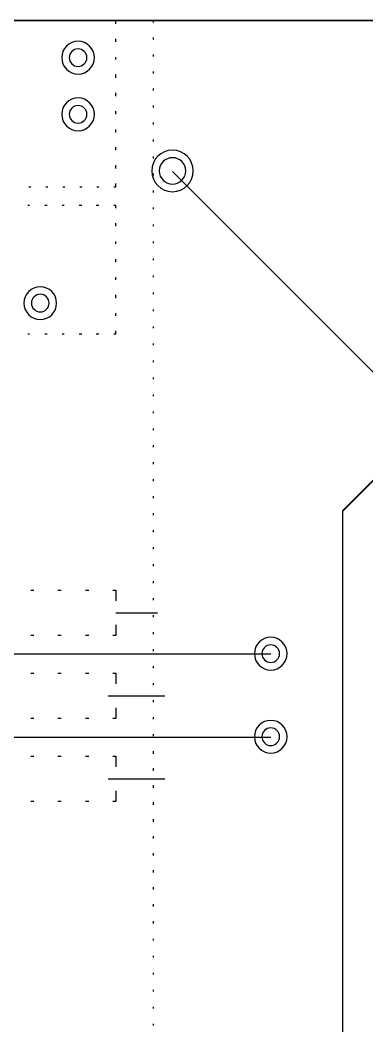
# Model space of a CAD drawing. Extents: x 82 to 212, y 79 to 137.
# Drawn here: x 125.31 to 136.97, y 103.24 to 137.07 of the extents above; entities that cross this region are included whole.
import ezdxf

# ---------------------------------------------------------------- set-up
doc = ezdxf.new("R2010")
doc.units = 0
for name, color, linetype in [('Circuit_2013-04-18', 7, 'CONTINUOUS'), ('Circuit_2013-08-08', 7, 'CONTINUOUS'), ('Cutout', 7, 'CONTINUOUS')]:
    doc.layers.add(name, color=color, linetype=linetype)

msp = doc.modelspace()

# ---------------------------------------------------------------- linework, layer by layer
at = {"layer": 'Circuit_2013-04-18', "color": 7}
for points in [[(83.467222, 137.054167), (210.424889, 137.054167)], [(127.557389, 135.805333), (127.557389, 135.805333)], [(127.811389, 135.805333), (127.811389, 135.805333)], [(127.557389, 133.900333), (127.557389, 133.900333)], [(127.811389, 133.900333), (127.811389, 133.900333)], [(130.880556, 131.995333), (130.880556, 131.995333)], [(131.134556, 131.995333), (131.134556, 131.995333)], [(126.287389, 127.550333), (126.287389, 127.550333)], [(126.541389, 127.550333), (126.541389, 127.550333)], [(134.034389, 115.7605), (134.034389, 115.7605)], [(134.288389, 115.7605), (134.288389, 115.7605)], [(134.034389, 112.9665), (134.034389, 112.9665)], [(134.288389, 112.9665), (134.288389, 112.9665)]]:
    msp.add_lwpolyline(points, dxfattribs=at)
at = {"layer": 'Circuit_2013-04-18', "color": 5}
for points in [[(125.673556, 137.054167), (125.610056, 137.054167)], [(126.245056, 137.054167), (126.181556, 137.054167)], [(126.816556, 137.054167), (126.753056, 137.054167)], [(127.388056, 137.054167), (127.324556, 137.054167)], [(127.959556, 137.054167), (127.896056, 137.054167)], [(128.531056, 136.948333), (128.531056, 137.054167), (128.467556, 137.054167)], [(129.801056, 136.990667), (129.801056, 137.054167), (129.864556, 137.054167)], [(130.372556, 137.054167), (130.436056, 137.054167)], [(130.944056, 137.054167), (131.007556, 137.054167)], [(131.515556, 137.054167), (131.579056, 137.054167)], [(132.087056, 137.054167), (132.171722, 137.054167)], [(132.679722, 137.054167), (132.743222, 137.054167)], [(133.251222, 137.054167), (133.314722, 137.054167)], [(133.822722, 137.054167), (133.886222, 137.054167)], [(134.394222, 137.054167), (134.457722, 137.054167)], [(134.965722, 137.054167), (135.029222, 137.054167)], [(135.537222, 137.054167), (135.600722, 137.054167)], [(136.108722, 137.054167), (136.172222, 137.054167)], [(136.680222, 137.054167), (136.743722, 137.054167)], [(128.531056, 136.3345), (128.531056, 136.440333)], [(129.801056, 136.419167), (129.801056, 136.482667)], [(128.531056, 135.741833), (128.531056, 135.8265)], [(129.801056, 135.847667), (129.801056, 135.911167)], [(129.801056, 135.276167), (129.801056, 135.339667)], [(128.531056, 135.128), (128.531056, 135.233833)], [(129.801056, 134.704667), (129.801056, 134.768167)], [(128.531056, 134.514167), (128.531056, 134.62)], [(128.531056, 133.900333), (128.531056, 134.006167)], [(129.801056, 134.133167), (129.801056, 134.196667)], [(129.801056, 133.561667), (129.801056, 133.625167)], [(128.531056, 133.2865), (128.531056, 133.392333)], [(129.801056, 132.990167), (129.801056, 133.053667)], [(128.531056, 132.693833), (128.531056, 132.7785)], [(129.801056, 132.418667), (129.801056, 132.482167)], [(128.531056, 132.08), (128.531056, 132.185833)], [(130.436056, 131.974167), (138.945056, 123.465167), (138.945056, 123.338167), (136.151056, 120.544167)], [(129.801056, 131.847167), (129.801056, 131.910667)], [(125.610056, 131.466167), (125.673556, 131.466167)], [(126.181556, 131.466167), (126.245056, 131.466167)], [(126.753056, 131.466167), (126.816556, 131.466167)], [(127.324556, 131.466167), (127.388056, 131.466167)], [(127.896056, 131.466167), (127.959556, 131.466167)], [(128.467556, 131.466167), (128.531056, 131.466167), (128.531056, 131.572)], [(129.801056, 131.275667), (129.801056, 131.339167)], [(125.631222, 130.831167), (125.567722, 130.831167)], [(126.223889, 130.831167), (126.139222, 130.831167)], [(126.795389, 130.831167), (126.731889, 130.831167)], [(127.388056, 130.831167), (127.303389, 130.831167)], [(127.959556, 130.831167), (127.874889, 130.831167)], [(128.531056, 130.7465), (128.531056, 130.831167), (128.467556, 130.831167)], [(129.801056, 130.704167), (129.801056, 130.767667)], [(128.531056, 130.132667), (128.531056, 130.2385)], [(129.801056, 130.132667), (129.801056, 130.196167)], [(128.531056, 129.54), (128.531056, 129.624667)], [(129.801056, 129.561167), (129.801056, 129.624667)], [(128.531056, 128.926167), (128.531056, 129.032)], [(129.801056, 128.989667), (129.801056, 129.053167)], [(128.531056, 128.3335), (128.531056, 128.418167)], [(129.801056, 128.418167), (129.801056, 128.481667)], [(129.801056, 127.846667), (129.801056, 127.910167)], [(128.531056, 127.719667), (128.531056, 127.8255)], [(128.531056, 127.127), (128.531056, 127.211667)], [(129.801056, 127.275167), (129.801056, 127.338667)], [(128.467556, 126.513167), (128.531056, 126.513167), (128.531056, 126.619)], [(129.801056, 126.703667), (129.801056, 126.767167)], [(156.238222, 126.661333), (142.268222, 126.661333), (136.151056, 120.544167), (136.151056, 95.419333)], [(125.567722, 126.513167), (125.631222, 126.513167)], [(126.139222, 126.513167), (126.223889, 126.513167)], [(126.731889, 126.513167), (126.795389, 126.513167)], [(127.303389, 126.513167), (127.388056, 126.513167)], [(127.874889, 126.513167), (127.959556, 126.513167)], [(129.801056, 126.132167), (129.801056, 126.195667)], [(129.801056, 125.560667), (129.801056, 125.624167)], [(129.801056, 124.989167), (129.801056, 125.052667)], [(129.801056, 124.417667), (129.801056, 124.481167)], [(129.801056, 123.846167), (129.801056, 123.909667)], [(129.801056, 123.274667), (129.801056, 123.338167)], [(129.801056, 122.703167), (129.801056, 122.766667)], [(129.801056, 122.131667), (129.801056, 122.195167)], [(129.801056, 121.560167), (129.801056, 121.623667)], [(129.801056, 120.988667), (129.801056, 121.052167)], [(129.801056, 120.417167), (129.801056, 120.480667)], [(129.801056, 119.845667), (129.801056, 119.909167)], [(129.801056, 119.274167), (129.801056, 119.337667)], [(129.801056, 118.702667), (129.801056, 118.766167)], [(129.801056, 118.131167), (129.801056, 118.194667)], [(125.673556, 117.898333), (125.779389, 117.898333)], [(126.583722, 117.898333), (126.689556, 117.898333)], [(127.515056, 117.898333), (127.620889, 117.898333)], [(128.425222, 117.898333), (128.531056, 117.898333), (128.531056, 117.5385)], [(129.801056, 117.559667), (129.801056, 117.623167)], [(128.531056, 117.136333), (129.928056, 117.136333)], [(129.801056, 116.988167), (129.801056, 117.051667)], [(128.531056, 116.713), (128.531056, 116.374333), (128.425222, 116.374333)], [(125.779389, 116.374333), (125.673556, 116.374333)], [(126.689556, 116.374333), (126.583722, 116.374333)], [(127.620889, 116.374333), (127.515056, 116.374333)], [(129.801056, 116.416667), (129.801056, 116.480167)], [(133.738056, 115.739333), (87.404222, 115.739333), (85.626222, 113.961333), (85.626222, 111.675333), (85.626222, 108.839)], [(129.801056, 115.845167), (129.801056, 115.908667)], [(125.673556, 115.104333), (125.779389, 115.104333)], [(126.583722, 115.104333), (126.689556, 115.104333)], [(127.515056, 115.104333), (127.620889, 115.104333)], [(128.425222, 115.104333), (128.531056, 115.104333), (128.531056, 114.7445)], [(129.801056, 115.273667), (129.801056, 115.337167)], [(129.801056, 114.702167), (129.801056, 114.765667)], [(128.277056, 114.342333), (130.182056, 114.342333)], [(129.801056, 114.130667), (129.801056, 114.194167)], [(128.531056, 113.940167), (128.531056, 113.580333), (128.425222, 113.580333)], [(125.779389, 113.580333), (125.673556, 113.580333)], [(126.689556, 113.580333), (126.583722, 113.580333)], [(127.620889, 113.580333), (127.515056, 113.580333)], [(129.801056, 113.559167), (129.801056, 113.622667)], [(129.801056, 112.987667), (129.801056, 113.051167)], [(133.738056, 112.945333), (89.182222, 112.945333)], [(125.673556, 112.310333), (125.779389, 112.310333)], [(126.583722, 112.310333), (126.689556, 112.310333)], [(127.515056, 112.310333), (127.620889, 112.310333)], [(128.425222, 112.310333), (128.531056, 112.310333), (128.531056, 111.9505)], [(129.801056, 112.395), (129.801056, 112.479667)], [(129.801056, 111.8235), (129.801056, 111.908167)], [(128.277056, 111.548333), (130.182056, 111.548333)], [(129.801056, 111.252), (129.801056, 111.336667)], [(128.531056, 111.146167), (128.531056, 110.786333), (128.425222, 110.786333)], [(125.779389, 110.786333), (125.673556, 110.786333)], [(126.689556, 110.786333), (126.583722, 110.786333)], [(127.620889, 110.786333), (127.515056, 110.786333)], [(129.801056, 110.6805), (129.801056, 110.744)], [(129.801056, 110.109), (129.801056, 110.1725)], [(129.801056, 109.5375), (129.801056, 109.601)], [(129.801056, 108.966), (129.801056, 109.0295)], [(129.801056, 108.3945), (129.801056, 108.458)], [(129.801056, 107.823), (129.801056, 107.8865)], [(129.801056, 107.2515), (129.801056, 107.315)], [(129.801056, 106.68), (129.801056, 106.7435)], [(129.801056, 106.1085), (129.801056, 106.172)], [(129.801056, 105.537), (129.801056, 105.6005)], [(129.801056, 104.9655), (129.801056, 105.029)], [(129.801056, 104.394), (129.801056, 104.4575)], [(129.801056, 103.8225), (129.801056, 103.886)], [(129.801056, 103.251), (129.801056, 103.3145)]]:
    msp.add_lwpolyline(points, dxfattribs=at)
at = {"layer": 'Circuit_2013-04-18', "color": 7}
for points in [[(127.261056, 136.355667), (126.957114, 136.355667), (126.710722, 136.109273), (126.710722, 135.805333)], [(127.811389, 135.805333), (127.811389, 136.109273), (127.564995, 136.355667), (127.261056, 136.355667)], [(127.261056, 136.101667), (127.097395, 136.101667), (126.964722, 135.968994), (126.964722, 135.805333)], [(127.557389, 135.805333), (127.557389, 135.968994), (127.424716, 136.101667), (127.261056, 136.101667)], [(126.710722, 135.805333), (126.710722, 135.501391), (126.957114, 135.255), (127.261056, 135.255)], [(126.964722, 135.805333), (126.964722, 135.641673), (127.097395, 135.509), (127.261056, 135.509)], [(127.261056, 135.255), (127.564995, 135.255), (127.811389, 135.501391), (127.811389, 135.805333)], [(127.261056, 135.509), (127.424716, 135.509), (127.557389, 135.641673), (127.557389, 135.805333)], [(127.261056, 134.450667), (126.957114, 134.450667), (126.710722, 134.204273), (126.710722, 133.900333)], [(127.811389, 133.900333), (127.811389, 134.204273), (127.564995, 134.450667), (127.261056, 134.450667)], [(127.261056, 134.196667), (127.097395, 134.196667), (126.964722, 134.063994), (126.964722, 133.900333)], [(127.557389, 133.900333), (127.557389, 134.063994), (127.424716, 134.196667), (127.261056, 134.196667)], [(126.710722, 133.900333), (126.710722, 133.596391), (126.957114, 133.35), (127.261056, 133.35)], [(126.964722, 133.900333), (126.964722, 133.736673), (127.097395, 133.604), (127.261056, 133.604)], [(127.261056, 133.35), (127.564995, 133.35), (127.811389, 133.596391), (127.811389, 133.900333)], [(127.261056, 133.604), (127.424716, 133.604), (127.557389, 133.736673), (127.557389, 133.900333)], [(130.436056, 132.693833), (130.050283, 132.693833), (129.737556, 132.381106), (129.737556, 131.995333)], [(131.134556, 131.995333), (131.134556, 132.381106), (130.821825, 132.693833), (130.436056, 132.693833)], [(130.436056, 132.439833), (130.190565, 132.439833), (129.991556, 132.240824), (129.991556, 131.995333)], [(130.880556, 131.995333), (130.880556, 132.240824), (130.681547, 132.439833), (130.436056, 132.439833)], [(129.737556, 131.995333), (129.737556, 131.609561), (130.050283, 131.296833), (130.436056, 131.296833)], [(129.991556, 131.995333), (129.991556, 131.749842), (130.190565, 131.550833), (130.436056, 131.550833)], [(130.436056, 131.296833), (130.821825, 131.296833), (131.134556, 131.609561), (131.134556, 131.995333)], [(130.436056, 131.550833), (130.681547, 131.550833), (130.880556, 131.749842), (130.880556, 131.995333)], [(125.991056, 128.100667), (125.687114, 128.100667), (125.440722, 127.854273), (125.440722, 127.550333)], [(126.541389, 127.550333), (126.541389, 127.854273), (126.294995, 128.100667), (125.991056, 128.100667)], [(125.440722, 127.550333), (125.440722, 127.246391), (125.687114, 127), (125.991056, 127)], [(125.991056, 127.846667), (125.827395, 127.846667), (125.694722, 127.713994), (125.694722, 127.550333)], [(125.694722, 127.550333), (125.694722, 127.386673), (125.827395, 127.254), (125.991056, 127.254)], [(126.287389, 127.550333), (126.287389, 127.713994), (126.154716, 127.846667), (125.991056, 127.846667)], [(125.991056, 127), (126.294995, 127), (126.541389, 127.246391), (126.541389, 127.550333)], [(125.991056, 127.254), (126.154716, 127.254), (126.287389, 127.386673), (126.287389, 127.550333)], [(133.738056, 116.310833), (133.434114, 116.310833), (133.187722, 116.064442), (133.187722, 115.7605)], [(133.738056, 116.056833), (133.574395, 116.056833), (133.441722, 115.924161), (133.441722, 115.7605)], [(134.288389, 115.7605), (134.288389, 116.064442), (134.041995, 116.310833), (133.738056, 116.310833)], [(134.034389, 115.7605), (134.034389, 115.924161), (133.901716, 116.056833), (133.738056, 116.056833)], [(133.187722, 115.7605), (133.187722, 115.456558), (133.434114, 115.210167), (133.738056, 115.210167)], [(133.441722, 115.7605), (133.441722, 115.596839), (133.574395, 115.464167), (133.738056, 115.464167)], [(133.738056, 115.210167), (134.041995, 115.210167), (134.288389, 115.456558), (134.288389, 115.7605)], [(133.738056, 115.464167), (133.901716, 115.464167), (134.034389, 115.596839), (134.034389, 115.7605)], [(133.738056, 113.516833), (133.434114, 113.516833), (133.187722, 113.270439), (133.187722, 112.9665)], [(134.288389, 112.9665), (134.288389, 113.270439), (134.041995, 113.516833), (133.738056, 113.516833)], [(133.738056, 113.262833), (133.574395, 113.262833), (133.441722, 113.130161), (133.441722, 112.9665)], [(134.034389, 112.9665), (134.034389, 113.130161), (133.901716, 113.262833), (133.738056, 113.262833)], [(133.187722, 112.9665), (133.187722, 112.662558), (133.434114, 112.416167), (133.738056, 112.416167)], [(133.441722, 112.9665), (133.441722, 112.802839), (133.574395, 112.670167), (133.738056, 112.670167)], [(133.738056, 112.416167), (134.041995, 112.416167), (134.288389, 112.662558), (134.288389, 112.9665)], [(133.738056, 112.670167), (133.901716, 112.670167), (134.034389, 112.802839), (134.034389, 112.9665)]]:
    msp.add_open_spline(points, degree=3, dxfattribs=at)
at = {"layer": 'Circuit_2013-08-08', "color": 7}
for points in [[(83.467222, 137.054167), (210.424889, 137.054167)], [(127.557389, 135.805333), (127.557389, 135.805333)], [(127.811389, 135.805333), (127.811389, 135.805333)], [(127.557389, 133.900333), (127.557389, 133.900333)], [(127.811389, 133.900333), (127.811389, 133.900333)], [(130.880556, 131.995333), (130.880556, 131.995333)], [(131.134556, 131.995333), (131.134556, 131.995333)], [(126.287389, 127.550333), (126.287389, 127.550333)], [(126.541389, 127.550333), (126.541389, 127.550333)], [(134.034389, 115.7605), (134.034389, 115.7605)], [(134.288389, 115.7605), (134.288389, 115.7605)], [(134.034389, 112.9665), (134.034389, 112.9665)], [(134.288389, 112.9665), (134.288389, 112.9665)]]:
    msp.add_lwpolyline(points, dxfattribs=at)
at = {"layer": 'Circuit_2013-08-08', "color": 5}
for points in [[(125.673556, 137.054167), (125.610056, 137.054167)], [(126.245056, 137.054167), (126.181556, 137.054167)], [(126.816556, 137.054167), (126.753056, 137.054167)], [(127.388056, 137.054167), (127.324556, 137.054167)], [(127.959556, 137.054167), (127.896056, 137.054167)], [(128.531056, 136.948333), (128.531056, 137.054167), (128.467556, 137.054167)], [(129.801056, 136.990667), (129.801056, 137.054167), (129.864556, 137.054167)], [(130.372556, 137.054167), (130.436056, 137.054167)], [(130.944056, 137.054167), (131.007556, 137.054167)], [(131.515556, 137.054167), (131.579056, 137.054167)], [(132.087056, 137.054167), (132.171722, 137.054167)], [(132.679722, 137.054167), (132.743222, 137.054167)], [(133.251222, 137.054167), (133.314722, 137.054167)], [(133.822722, 137.054167), (133.886222, 137.054167)], [(134.394222, 137.054167), (134.457722, 137.054167)], [(134.965722, 137.054167), (135.029222, 137.054167)], [(135.537222, 137.054167), (135.600722, 137.054167)], [(136.108722, 137.054167), (136.172222, 137.054167)], [(136.680222, 137.054167), (136.743722, 137.054167)], [(128.531056, 136.3345), (128.531056, 136.440333)], [(129.801056, 136.419167), (129.801056, 136.482667)], [(128.531056, 135.741833), (128.531056, 135.8265)], [(129.801056, 135.847667), (129.801056, 135.911167)], [(129.801056, 135.276167), (129.801056, 135.339667)], [(128.531056, 135.128), (128.531056, 135.233833)], [(129.801056, 134.704667), (129.801056, 134.768167)], [(128.531056, 134.514167), (128.531056, 134.62)], [(128.531056, 133.900333), (128.531056, 134.006167)], [(129.801056, 134.133167), (129.801056, 134.196667)], [(129.801056, 133.561667), (129.801056, 133.625167)], [(128.531056, 133.307667), (128.531056, 133.392333)], [(129.801056, 132.990167), (129.801056, 133.053667)], [(128.531056, 132.693833), (128.531056, 132.799667)], [(129.801056, 132.418667), (129.801056, 132.482167)], [(128.531056, 132.08), (128.531056, 132.185833)], [(130.436056, 131.974167), (138.945056, 123.465167), (138.945056, 123.338167), (136.151056, 120.565333)], [(129.801056, 131.847167), (129.801056, 131.910667)], [(125.610056, 131.466167), (125.673556, 131.466167)], [(126.181556, 131.466167), (126.245056, 131.466167)], [(126.753056, 131.466167), (126.816556, 131.466167)], [(127.324556, 131.466167), (127.388056, 131.466167)], [(127.896056, 131.466167), (127.959556, 131.466167)], [(128.467556, 131.466167), (128.531056, 131.466167), (128.531056, 131.572)], [(129.801056, 131.275667), (129.801056, 131.339167)], [(125.631222, 130.831167), (125.567722, 130.831167)], [(126.223889, 130.831167), (126.139222, 130.831167)], [(126.795389, 130.831167), (126.731889, 130.831167)], [(127.388056, 130.831167), (127.303389, 130.831167)], [(127.959556, 130.831167), (127.874889, 130.831167)], [(128.531056, 130.7465), (128.531056, 130.831167), (128.467556, 130.831167)], [(129.801056, 130.704167), (129.801056, 130.767667)], [(128.531056, 130.132667), (128.531056, 130.2385)], [(129.801056, 130.132667), (129.801056, 130.196167)], [(128.531056, 129.54), (128.531056, 129.624667)], [(129.801056, 129.561167), (129.801056, 129.624667)], [(128.531056, 128.926167), (128.531056, 129.032)], [(129.801056, 128.989667), (129.801056, 129.053167)], [(128.531056, 128.3335), (128.531056, 128.418167)], [(129.801056, 128.418167), (129.801056, 128.481667)], [(129.801056, 127.846667), (129.801056, 127.910167)], [(128.531056, 127.719667), (128.531056, 127.8255)], [(128.531056, 127.127), (128.531056, 127.211667)], [(129.801056, 127.275167), (129.801056, 127.338667)], [(128.467556, 126.513167), (128.531056, 126.513167), (128.531056, 126.619)], [(129.801056, 126.703667), (129.801056, 126.767167)], [(156.238222, 126.661333), (142.268222, 126.661333), (136.151056, 120.565333), (136.151056, 95.419333)], [(125.567722, 126.513167), (125.631222, 126.513167)], [(126.139222, 126.513167), (126.223889, 126.513167)], [(126.731889, 126.513167), (126.795389, 126.513167)], [(127.303389, 126.513167), (127.388056, 126.513167)], [(127.874889, 126.513167), (127.959556, 126.513167)], [(129.801056, 126.132167), (129.801056, 126.195667)], [(129.801056, 125.560667), (129.801056, 125.624167)], [(129.801056, 124.989167), (129.801056, 125.052667)], [(129.801056, 124.417667), (129.801056, 124.481167)], [(129.801056, 123.846167), (129.801056, 123.909667)], [(129.801056, 123.274667), (129.801056, 123.338167)], [(129.801056, 122.703167), (129.801056, 122.766667)], [(129.801056, 122.131667), (129.801056, 122.195167)], [(129.801056, 121.560167), (129.801056, 121.623667)], [(129.801056, 120.988667), (129.801056, 121.052167)], [(129.801056, 120.417167), (129.801056, 120.480667)], [(129.801056, 119.845667), (129.801056, 119.909167)], [(129.801056, 119.274167), (129.801056, 119.337667)], [(129.801056, 118.702667), (129.801056, 118.766167)], [(129.801056, 118.131167), (129.801056, 118.194667)], [(125.673556, 117.898333), (125.779389, 117.898333)], [(126.583722, 117.898333), (126.689556, 117.898333)], [(127.515056, 117.898333), (127.620889, 117.898333)], [(128.425222, 117.898333), (128.531056, 117.898333), (128.531056, 117.5385)], [(129.801056, 117.559667), (129.801056, 117.623167)], [(128.531056, 117.136333), (129.928056, 117.136333)], [(129.801056, 116.988167), (129.801056, 117.051667)], [(128.531056, 116.734167), (128.531056, 116.374333), (128.425222, 116.374333)], [(125.779389, 116.374333), (125.673556, 116.374333)], [(126.689556, 116.374333), (126.583722, 116.374333)], [(127.620889, 116.374333), (127.515056, 116.374333)], [(129.801056, 116.416667), (129.801056, 116.480167)], [(133.738056, 115.739333), (87.404222, 115.739333), (85.626222, 113.961333), (85.626222, 111.675333), (85.626222, 108.839)], [(129.801056, 115.845167), (129.801056, 115.908667)], [(125.673556, 115.104333), (125.779389, 115.104333)], [(126.583722, 115.104333), (126.689556, 115.104333)], [(127.515056, 115.104333), (127.620889, 115.104333)], [(128.425222, 115.104333), (128.531056, 115.104333), (128.531056, 114.7445)], [(129.801056, 115.273667), (129.801056, 115.337167)], [(129.801056, 114.702167), (129.801056, 114.765667)], [(128.277056, 114.342333), (130.182056, 114.342333)], [(129.801056, 114.130667), (129.801056, 114.194167)], [(128.531056, 113.940167), (128.531056, 113.580333), (128.425222, 113.580333)], [(125.779389, 113.580333), (125.673556, 113.580333)], [(126.689556, 113.580333), (126.583722, 113.580333)], [(127.620889, 113.580333), (127.515056, 113.580333)], [(129.801056, 113.559167), (129.801056, 113.622667)], [(129.801056, 112.987667), (129.801056, 113.051167)], [(133.738056, 112.945333), (89.182222, 112.945333)], [(125.673556, 112.310333), (125.779389, 112.310333)], [(126.583722, 112.310333), (126.689556, 112.310333)], [(127.515056, 112.310333), (127.620889, 112.310333)], [(128.425222, 112.310333), (128.531056, 112.310333), (128.531056, 111.9505)], [(129.801056, 112.416167), (129.801056, 112.479667)], [(129.801056, 111.844667), (129.801056, 111.908167)], [(128.277056, 111.548333), (130.182056, 111.548333)], [(129.801056, 111.273167), (129.801056, 111.336667)], [(128.531056, 111.146167), (128.531056, 110.786333), (128.425222, 110.786333)], [(125.779389, 110.786333), (125.673556, 110.786333)], [(126.689556, 110.786333), (126.583722, 110.786333)], [(127.620889, 110.786333), (127.515056, 110.786333)], [(129.801056, 110.701667), (129.801056, 110.765167)], [(129.801056, 110.130167), (129.801056, 110.193667)], [(129.801056, 109.558667), (129.801056, 109.622167)], [(129.801056, 108.987167), (129.801056, 109.050667)], [(129.801056, 108.415667), (129.801056, 108.479167)], [(129.801056, 107.844167), (129.801056, 107.907667)], [(129.801056, 107.2515), (129.801056, 107.336167)], [(129.801056, 106.68), (129.801056, 106.764667)], [(129.801056, 106.1085), (129.801056, 106.172)], [(129.801056, 105.537), (129.801056, 105.6005)], [(129.801056, 104.9655), (129.801056, 105.029)], [(129.801056, 104.394), (129.801056, 104.4575)], [(129.801056, 103.8225), (129.801056, 103.886)], [(129.801056, 103.251), (129.801056, 103.3145)]]:
    msp.add_lwpolyline(points, dxfattribs=at)
at = {"layer": 'Circuit_2013-08-08', "color": 7}
for points in [[(127.261056, 136.355667), (126.957114, 136.355667), (126.710722, 136.109275), (126.710722, 135.805333)], [(127.811389, 135.805333), (127.811389, 136.109275), (127.564995, 136.355667), (127.261056, 136.355667)], [(127.261056, 136.101667), (127.097395, 136.101667), (126.964722, 135.968994), (126.964722, 135.805333)], [(127.557389, 135.805333), (127.557389, 135.968994), (127.424716, 136.101667), (127.261056, 136.101667)], [(126.710722, 135.805333), (126.710722, 135.501394), (126.957114, 135.255), (127.261056, 135.255)], [(126.964722, 135.805333), (126.964722, 135.641673), (127.097395, 135.509), (127.261056, 135.509)], [(127.261056, 135.255), (127.564995, 135.255), (127.811389, 135.501394), (127.811389, 135.805333)], [(127.261056, 135.509), (127.424716, 135.509), (127.557389, 135.641673), (127.557389, 135.805333)], [(127.261056, 134.450667), (126.957114, 134.450667), (126.710722, 134.204275), (126.710722, 133.900333)], [(127.811389, 133.900333), (127.811389, 134.204275), (127.564995, 134.450667), (127.261056, 134.450667)], [(127.261056, 134.196667), (127.097395, 134.196667), (126.964722, 134.063994), (126.964722, 133.900333)], [(127.557389, 133.900333), (127.557389, 134.063994), (127.424716, 134.196667), (127.261056, 134.196667)], [(126.710722, 133.900333), (126.710722, 133.596394), (126.957114, 133.35), (127.261056, 133.35)], [(126.964722, 133.900333), (126.964722, 133.736673), (127.097395, 133.604), (127.261056, 133.604)], [(127.261056, 133.35), (127.564995, 133.35), (127.811389, 133.596394), (127.811389, 133.900333)], [(127.261056, 133.604), (127.424716, 133.604), (127.557389, 133.736673), (127.557389, 133.900333)], [(130.436056, 132.693833), (130.050283, 132.693833), (129.737556, 132.381106), (129.737556, 131.995333)], [(131.134556, 131.995333), (131.134556, 132.381106), (130.821825, 132.693833), (130.436056, 132.693833)], [(130.436056, 132.439833), (130.190565, 132.439833), (129.991556, 132.240824), (129.991556, 131.995333)], [(130.880556, 131.995333), (130.880556, 132.240824), (130.681547, 132.439833), (130.436056, 132.439833)], [(129.737556, 131.995333), (129.737556, 131.609564), (130.050283, 131.296833), (130.436056, 131.296833)], [(129.991556, 131.995333), (129.991556, 131.749842), (130.190565, 131.550833), (130.436056, 131.550833)], [(130.436056, 131.296833), (130.821825, 131.296833), (131.134556, 131.609564), (131.134556, 131.995333)], [(130.436056, 131.550833), (130.681547, 131.550833), (130.880556, 131.749842), (130.880556, 131.995333)], [(125.991056, 128.100667), (125.687114, 128.100667), (125.440722, 127.854275), (125.440722, 127.550333)], [(126.541389, 127.550333), (126.541389, 127.854275), (126.294995, 128.100667), (125.991056, 128.100667)], [(125.440722, 127.550333), (125.440722, 127.246394), (125.687114, 127), (125.991056, 127)], [(125.991056, 127.846667), (125.827395, 127.846667), (125.694722, 127.713994), (125.694722, 127.550333)], [(125.694722, 127.550333), (125.694722, 127.386673), (125.827395, 127.254), (125.991056, 127.254)], [(126.287389, 127.550333), (126.287389, 127.713994), (126.154716, 127.846667), (125.991056, 127.846667)], [(125.991056, 127), (126.294995, 127), (126.541389, 127.246394), (126.541389, 127.550333)], [(125.991056, 127.254), (126.154716, 127.254), (126.287389, 127.386673), (126.287389, 127.550333)], [(133.738056, 116.310833), (133.434114, 116.310833), (133.187722, 116.064442), (133.187722, 115.7605)], [(133.738056, 116.056833), (133.574395, 116.056833), (133.441722, 115.924161), (133.441722, 115.7605)], [(134.288389, 115.7605), (134.288389, 116.064442), (134.041995, 116.310833), (133.738056, 116.310833)], [(134.034389, 115.7605), (134.034389, 115.924161), (133.901716, 116.056833), (133.738056, 116.056833)], [(133.187722, 115.7605), (133.187722, 115.456561), (133.434114, 115.210167), (133.738056, 115.210167)], [(133.441722, 115.7605), (133.441722, 115.596839), (133.574395, 115.464167), (133.738056, 115.464167)], [(133.738056, 115.210167), (134.041995, 115.210167), (134.288389, 115.456561), (134.288389, 115.7605)], [(133.738056, 115.464167), (133.901716, 115.464167), (134.034389, 115.596839), (134.034389, 115.7605)], [(133.738056, 113.516833), (133.434114, 113.516833), (133.187722, 113.270442), (133.187722, 112.9665)], [(134.288389, 112.9665), (134.288389, 113.270442), (134.041995, 113.516833), (133.738056, 113.516833)], [(133.738056, 113.262833), (133.574395, 113.262833), (133.441722, 113.130161), (133.441722, 112.9665)], [(134.034389, 112.9665), (134.034389, 113.130161), (133.901716, 113.262833), (133.738056, 113.262833)], [(133.187722, 112.9665), (133.187722, 112.662561), (133.434114, 112.416167), (133.738056, 112.416167)], [(133.441722, 112.9665), (133.441722, 112.802839), (133.574395, 112.670167), (133.738056, 112.670167)], [(133.738056, 112.416167), (134.041995, 112.416167), (134.288389, 112.662561), (134.288389, 112.9665)], [(133.738056, 112.670167), (133.901716, 112.670167), (134.034389, 112.802839), (134.034389, 112.9665)]]:
    msp.add_open_spline(points, degree=3, dxfattribs=at)
at = {"layer": 'Cutout', "color": 5}
msp.add_lwpolyline([(83.608333, 137.068278), (210.566, 137.068278)], dxfattribs=at)

doc.saveas('drawing.dxf')
